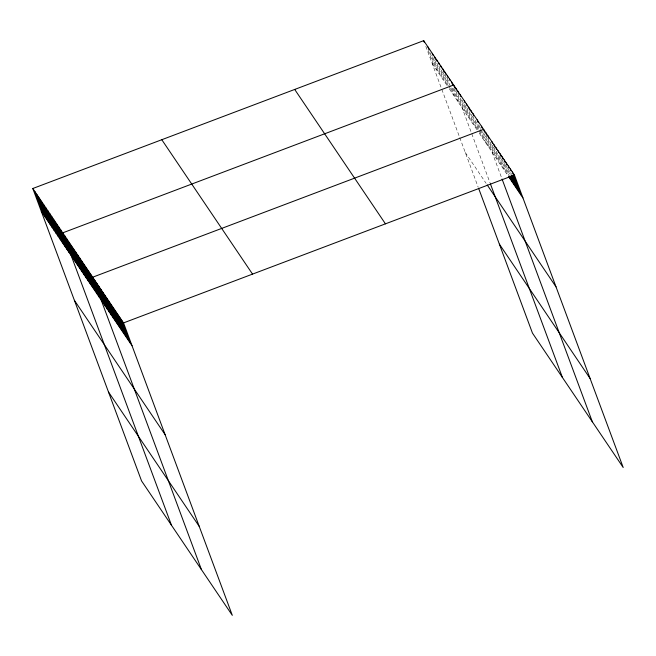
<?xml version="1.0" encoding="UTF-8"?>
<svg xmlns="http://www.w3.org/2000/svg" width="656" height="656" viewBox="0 0 656 656"><rect width="100%" height="100%" fill="white"/><g stroke="black" fill="none" stroke-linecap="round" stroke-linejoin="round"><path stroke-width="0.49" stroke-dasharray="3.28 2.46" d="M432.189 63.484L447.162 85.665L440.791 68.536M449.303 88.831L477.109 130.011L470.737 112.889M479.241 133.184L508.015 175.8M465.276 152.463L486.129 183.344M510.745 172.569L511.45 174.471M508.334 168.576L510.458 174.283M506.276 165.525L509.819 175.037M504.571 163.434L509.171 175.8M502.16 159.433L508.179 175.611M500.462 157.342L506.473 173.512M498.757 155.242L504.415 170.47M496.346 151.249L502.365 167.419M493.935 147.247L500.307 164.377M492.23 145.156L498.248 161.327M490.18 142.106L496.19 158.285M488.121 139.064L494.132 155.234M486.063 136.013L501.725 178.137M484.276 133.799L489.942 149.019M482.496 131.585L487.802 145.853M479.29 125.558L480.356 128.412M480.709 129.363L485.661 142.68M477.863 124.296L479.626 129.052M479.987 130.003L483.521 139.515M475.37 120.179L481.381 136.35M472.878 116.055L478.183 130.323M469.302 111.627L474.969 126.846M466.81 107.502L472.828 123.681M464.678 104.337L470.688 120.507M462.185 100.22L468.548 117.342M460.397 97.998L466.408 114.177M457.904 93.882L464.268 111.003M455.764 90.717L471.443 132.865M471.787 133.791L490.048 182.909M453.977 88.494L459.995 104.673M452.902 88.183L457.855 101.5M451.82 87.871L455.715 98.334M447.212 78.039L453.575 95.169M445.071 74.874L448.958 85.337M449.319 86.289L451.435 91.996M443.284 72.66L448.237 85.977M439.003 66.322L445.022 82.492M436.871 63.156L442.882 79.327M434.731 59.983L440.742 76.162M432.591 56.818L438.602 72.988M430.098 52.701L436.461 69.823M428.311 50.479L434.329 66.658M425.818 46.363L441.496 88.511M441.841 89.437L459.413 136.702M459.758 137.629L478.232 187.296"/><path stroke-width="0.98" d="M32.8 188.502L123.541 322.9L232.306 615.344L141.565 480.946L32.8 188.502L423.694 40.656L514.435 175.054L623.2 467.498L532.459 333.1L478.913 189.125M123.541 322.9L514.435 175.054M508.531 176.562L522.93 197.882M487.203 184.935L556.017 286.861M499.372 244.13L590.113 378.528M294.7 89.446L385.441 223.844M161.794 139.712L252.535 274.11M41.295 211.33L132.036 345.728M74.382 300.309L165.123 434.707M108.47 391.976L199.219 526.374M512.385 172.003L520.872 194.84M510.327 168.961L511.032 170.863M512.803 175.619L518.814 191.79M508.269 165.911L508.974 167.813M511.803 175.423L516.756 188.748M506.211 162.868L506.916 164.771M511.163 176.185L514.706 185.697M504.152 159.818L505.218 162.672M510.171 175.988L512.648 182.655M502.094 156.776L502.808 158.678M509.532 176.751L510.589 179.605M500.044 153.725L501.102 156.579M497.986 150.683L498.691 152.586M495.928 147.633L496.633 149.535M493.87 144.591L494.575 146.493M491.811 141.54L492.525 143.443M487.703 135.448L488.761 138.301M485.645 132.405L486.703 135.259M484.645 132.209L483.587 129.355L92.693 277.201L201.449 569.654M502.07 179.063L592.343 421.808M481.447 126.19L482.152 128.092M477.166 119.851L478.232 122.705M472.894 113.513L473.599 115.415M470.754 110.347L471.459 112.25M468.614 107.182L469.671 110.036M466.473 104.009L467.179 105.911M464.333 100.844L465.047 102.746M460.061 94.505L460.766 96.407M457.921 91.34L458.626 93.242M455.781 88.175L456.486 90.077M454.706 87.855L453.64 85.001L62.746 232.847L171.503 525.3M490.393 183.836L562.405 377.454M451.5 81.836L452.566 84.69M449.36 78.671L450.073 80.573M447.228 75.497L447.933 77.4M445.088 72.332L445.793 74.235M442.948 69.167L444.005 72.021M440.807 65.994L441.513 67.896M438.667 62.828L439.372 64.731M436.527 59.663L437.24 61.566M434.387 56.49L435.453 59.343M432.255 53.325L432.96 55.227M427.974 46.986L429.032 49.84M423.694 40.656L424.407 42.558M121.483 319.849L129.978 342.686M119.433 316.807L127.92 339.636M117.375 313.757L125.862 336.594M115.317 310.714L123.804 333.543M113.258 307.664L121.754 330.501M111.2 304.622L119.695 327.451M109.142 301.571L117.637 324.408M107.092 298.529L115.579 321.358M105.034 295.479L113.521 318.316M102.976 292.437L111.463 315.265M100.917 289.386L109.413 312.223M98.859 286.344L107.354 309.173M96.801 283.294L105.296 306.131M94.751 280.251L103.238 303.08M90.553 274.036L99.04 296.865M88.412 270.862L96.908 293.699M86.272 267.697L94.767 290.526M84.132 264.532L92.627 287.361M81.992 261.359L90.487 284.196M79.86 258.193L88.347 281.03M77.72 255.028L86.207 277.857M75.579 251.855L84.066 274.692M73.439 248.69L81.934 271.527M71.299 245.524L79.794 268.353M69.159 242.351L77.654 265.188M67.027 239.186L75.514 262.023M64.887 236.021L73.374 258.849M60.606 229.682L69.101 252.519M58.466 226.517L66.961 249.346M56.326 223.343L64.821 246.18M54.186 220.178L62.681 243.015M52.054 217.013L60.541 239.842M49.913 213.84L58.4 236.677M47.773 210.674L56.26 233.511M45.633 207.509L54.128 230.338M43.493 204.336L51.988 227.173M41.353 201.171L49.848 224.008M39.221 198.005L47.708 220.834M37.08 194.832L45.567 217.669M34.94 191.667L43.427 214.504"/></g></svg>
